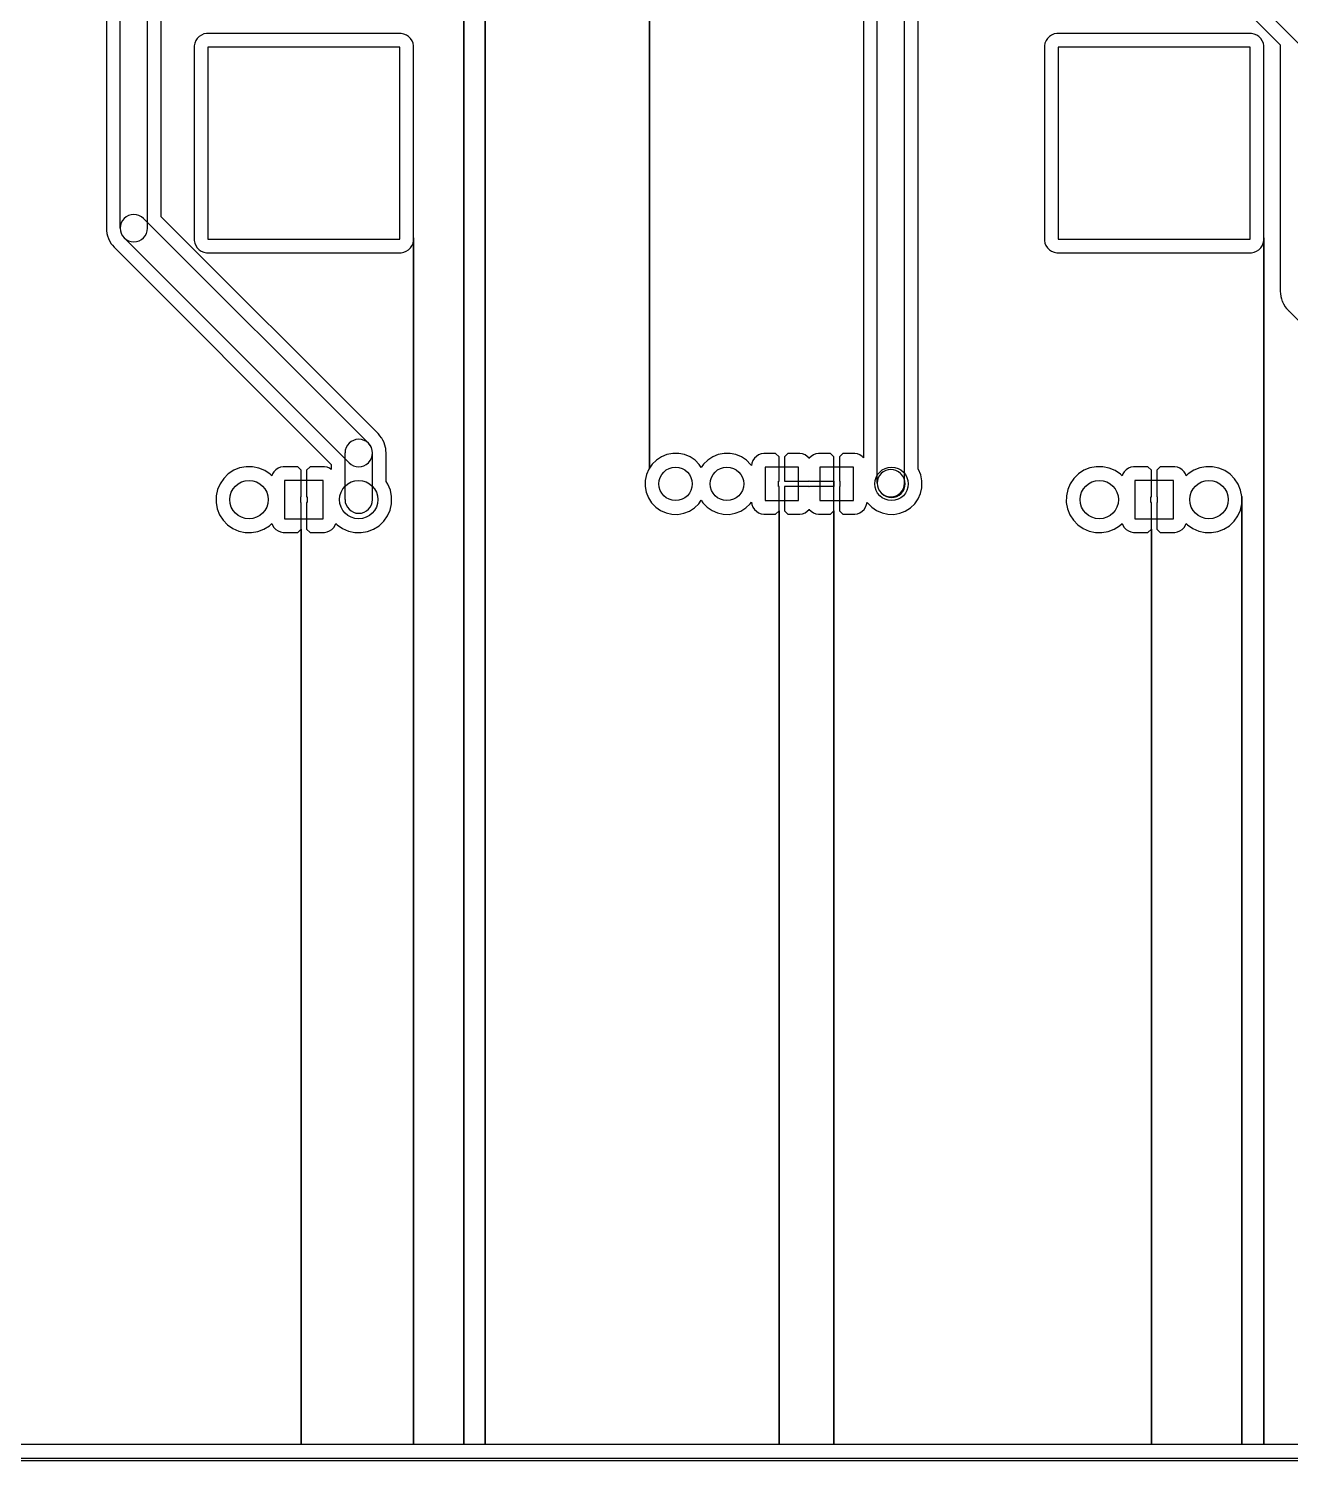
# Model space of a CAD drawing. Extents: x 10 to 213, y -213 to -15.
# Drawn here: x 77.4 to 135.8, y -213.4 to -147.1 of the extents above; entities that cross this region are included whole.
import ezdxf

# ---------------------------------------------------------------- set-up
doc = ezdxf.new("R2010")
doc.units = 0
doc.header["$MEASUREMENT"] = 0
doc.layers.add('BLACK', color=250, linetype='CONTINUOUS')

msp = doc.modelspace()

# ---------------------------------------------------------------- linework, layer by layer
at = {"layer": 'BLACK'}
for p, q in [((98.5649, -212.675), (98.5649, -139.685)), ((98.5649, -139.685), (98.5649, -212.675)), ((98.5649, -212.675), (98.5649, -139.685)), ((98.5649, -139.685), (98.5649, -212.675)), ((106.172, -167.448), (106.172, -139.438)), ((106.172, -139.438), (106.172, -167.448)), ((106.172, -167.448), (106.172, -139.438)), ((106.172, -139.438), (106.172, -167.448)), ((136.203, -147.769), (128.583, -140.149)), ((128.506, -140.97), (135.382, -147.846)), ((128.506, -140.97), (135.382, -147.846)), ((97.5757, -212.675), (97.5757, -141.57)), ((97.5757, -141.57), (97.5757, -212.675)), ((97.5757, -212.675), (97.5757, -141.57)), ((97.5757, -141.57), (97.5757, -212.675)), ((81.661, -156.337), (81.661, -142.113)), ((82.931, -156.337), (82.931, -142.113)), ((83.566, -155.811), (83.566, -142.113)), ((83.566, -155.811), (83.566, -142.113)), ((81.026, -143.301), (81.026, -156.337)), ((81.026, -143.301), (81.026, -156.337)), ((116.078, -145.542), (116.078, -166.97)), ((116.078, -145.542), (116.078, -166.97)), ((116.713, -168.148), (116.713, -145.542)), ((117.983, -168.148), (117.983, -145.542)), ((118.618, -167.495), (118.618, -146.068)), ((118.618, -167.495), (118.618, -146.068)), ((85.1155, -147.766), (85.0904, -147.888)), ((85.1155, -147.766), (85.0904, -147.888)), ((85.1637, -147.652), (85.1155, -147.766)), ((85.1637, -147.652), (85.1155, -147.766)), ((85.2334, -147.548), (85.1637, -147.652)), ((85.2334, -147.548), (85.1637, -147.652)), ((85.3217, -147.461), (85.2334, -147.548)), ((85.3217, -147.461), (85.2334, -147.548)), ((85.4254, -147.392), (85.3217, -147.461)), ((85.4254, -147.392), (85.3217, -147.461)), ((85.5406, -147.344), (85.4254, -147.392)), ((85.5406, -147.344), (85.4254, -147.392)), ((85.6627, -147.32), (85.5406, -147.344)), ((85.6627, -147.32), (85.5406, -147.344)), ((94.5572, -147.32), (85.6627, -147.32)), ((94.5572, -147.32), (85.6627, -147.32)), ((94.6817, -147.32), (94.5572, -147.32)), ((94.6817, -147.32), (94.5572, -147.32)), ((94.8037, -147.345), (94.6817, -147.32)), ((94.8037, -147.345), (94.6817, -147.32)), ((94.9185, -147.394), (94.8037, -147.345)), ((94.9185, -147.394), (94.8037, -147.345)), ((95.0217, -147.463), (94.9185, -147.394)), ((95.0217, -147.463), (94.9185, -147.394)), ((95.1095, -147.552), (95.0217, -147.463)), ((95.1095, -147.552), (95.0217, -147.463)), ((95.1784, -147.655), (95.1095, -147.552)), ((95.1784, -147.655), (95.1095, -147.552)), ((95.2258, -147.771), (95.1784, -147.655)), ((95.2258, -147.771), (95.1784, -147.655)), ((95.25, -147.893), (95.2258, -147.771)), ((95.25, -147.893), (95.2258, -147.771)), ((124.485, -147.766), (124.46, -147.888)), ((124.485, -147.766), (124.46, -147.888)), ((124.534, -147.652), (124.485, -147.766)), ((124.534, -147.652), (124.485, -147.766)), ((124.603, -147.548), (124.534, -147.652)), ((124.603, -147.548), (124.534, -147.652)), ((124.692, -147.461), (124.603, -147.548)), ((124.692, -147.461), (124.603, -147.548)), ((124.795, -147.392), (124.692, -147.461)), ((124.795, -147.392), (124.692, -147.461)), ((124.911, -147.344), (124.795, -147.392)), ((124.911, -147.344), (124.795, -147.392)), ((125.033, -147.32), (124.911, -147.344)), ((125.033, -147.32), (124.911, -147.344)), ((133.927, -147.32), (125.033, -147.32)), ((133.927, -147.32), (125.033, -147.32)), ((134.052, -147.32), (133.927, -147.32)), ((134.052, -147.32), (133.927, -147.32)), ((134.174, -147.345), (134.052, -147.32)), ((134.174, -147.345), (134.052, -147.32)), ((134.288, -147.394), (134.174, -147.345)), ((134.288, -147.394), (134.174, -147.345)), ((134.392, -147.463), (134.288, -147.394)), ((134.392, -147.463), (134.288, -147.394)), ((134.479, -147.552), (134.392, -147.463)), ((134.479, -147.552), (134.392, -147.463)), ((134.548, -147.655), (134.479, -147.552)), ((134.548, -147.655), (134.479, -147.552)), ((134.596, -147.771), (134.548, -147.655)), ((134.596, -147.771), (134.548, -147.655)), ((134.62, -147.893), (134.596, -147.771)), ((134.62, -147.893), (134.596, -147.771)), ((135.382, -147.846), (135.382, -159.258)), ((135.382, -147.846), (135.382, -159.258)), ((85.0904, -147.888), (85.0896, -148.013)), ((85.0904, -147.888), (85.0896, -148.013)), ((85.0896, -148.013), (85.09, -156.907)), ((85.0896, -148.013), (85.09, -156.907)), ((94.615, -147.955), (85.725, -147.955)), ((85.725, -147.955), (85.725, -156.845)), ((94.615, -156.845), (94.615, -147.955)), ((95.2504, -156.787), (95.25, -147.893)), ((95.2504, -156.787), (95.25, -147.893)), ((124.46, -147.888), (124.46, -148.013)), ((124.46, -147.888), (124.46, -148.013)), ((124.46, -148.013), (124.46, -156.907)), ((124.46, -148.013), (124.46, -156.907)), ((133.985, -147.955), (125.095, -147.955)), ((125.095, -147.955), (125.095, -156.845)), ((133.985, -156.845), (133.985, -147.955)), ((134.62, -156.787), (134.62, -147.893)), ((134.62, -156.787), (134.62, -147.893)), ((93.608, -165.853), (83.566, -155.811)), ((93.608, -165.853), (83.566, -155.811)), ((81.026, -156.337), (81.0374, -156.454)), ((81.026, -156.337), (81.0374, -156.454)), ((81.0374, -156.454), (81.0477, -156.571)), ((81.0374, -156.454), (81.0477, -156.571)), ((82.745, -155.888), (93.159, -166.302)), ((81.0477, -156.571), (81.0495, -156.577)), ((81.0477, -156.571), (81.0495, -156.577)), ((81.0495, -156.577), (81.0502, -156.584)), ((81.0495, -156.577), (81.0502, -156.584)), ((81.0502, -156.584), (81.0841, -156.696)), ((81.0502, -156.584), (81.0841, -156.696)), ((81.0841, -156.696), (81.1168, -156.809)), ((81.0841, -156.696), (81.1168, -156.809)), ((81.1168, -156.809), (81.1199, -156.815)), ((81.1168, -156.809), (81.1199, -156.815)), ((81.1199, -156.815), (81.1218, -156.821)), ((81.1199, -156.815), (81.1218, -156.821)), ((81.1218, -156.821), (81.1769, -156.925)), ((81.1218, -156.821), (81.1769, -156.925)), ((81.1769, -156.925), (81.2309, -157.029)), ((81.1769, -156.925), (81.2309, -157.029)), ((81.2309, -157.029), (81.2351, -157.034)), ((81.2309, -157.029), (81.2351, -157.034)), ((81.2351, -157.034), (81.2382, -157.04)), ((81.2351, -157.034), (81.2382, -157.04)), ((81.2382, -157.04), (81.3124, -157.131)), ((81.2382, -157.04), (81.3124, -157.131)), ((81.3124, -157.131), (81.3855, -157.222)), ((81.3124, -157.131), (81.3855, -157.222)), ((81.847, -156.786), (92.261, -167.2)), ((85.09, -156.907), (85.1142, -157.029)), ((85.09, -156.907), (85.1142, -157.029)), ((85.1142, -157.029), (85.1616, -157.145)), ((85.1142, -157.029), (85.1616, -157.145)), ((85.1616, -157.145), (85.2305, -157.248)), ((85.1616, -157.145), (85.2305, -157.248)), ((85.725, -156.845), (94.615, -156.845)), ((95.1066, -157.252), (95.1763, -157.148)), ((95.1066, -157.252), (95.1763, -157.148)), ((95.1763, -157.148), (95.2245, -157.034)), ((95.1763, -157.148), (95.2245, -157.034)), ((95.2245, -157.034), (95.2496, -156.912)), ((95.2245, -157.034), (95.2496, -156.912)), ((95.2496, -156.912), (95.2504, -156.787)), ((95.2496, -156.912), (95.2504, -156.787)), ((95.2504, -212.675), (95.2504, -156.787)), ((95.2504, -156.787), (95.2504, -212.675)), ((95.2504, -212.675), (95.2504, -156.787)), ((95.2504, -156.787), (95.2504, -212.675)), ((124.46, -156.907), (124.484, -157.029)), ((124.46, -156.907), (124.484, -157.029)), ((124.484, -157.029), (124.532, -157.145)), ((124.484, -157.029), (124.532, -157.145)), ((124.532, -157.145), (124.601, -157.248)), ((124.532, -157.145), (124.601, -157.248)), ((125.095, -156.845), (133.985, -156.845)), ((134.477, -157.252), (134.546, -157.148)), ((134.477, -157.252), (134.546, -157.148)), ((134.546, -157.148), (134.595, -157.034)), ((134.546, -157.148), (134.595, -157.034)), ((134.595, -157.034), (134.62, -156.912)), ((134.595, -157.034), (134.62, -156.912)), ((134.62, -212.675), (134.62, -156.787)), ((134.62, -156.912), (134.62, -156.787)), ((134.62, -156.787), (134.62, -212.675)), ((134.62, -212.675), (134.62, -156.787)), ((134.62, -156.912), (134.62, -156.787)), ((134.62, -156.787), (134.62, -212.675)), ((81.3855, -157.222), (81.3947, -157.232)), ((81.3855, -157.222), (81.3947, -157.232)), ((81.3947, -157.232), (81.3948, -157.232)), ((81.3947, -157.232), (81.3948, -157.232)), ((81.3948, -157.232), (81.395, -157.232)), ((81.3948, -157.232), (81.395, -157.232)), ((81.395, -157.232), (81.398, -157.235)), ((81.395, -157.232), (81.398, -157.235)), ((81.398, -157.235), (91.44, -167.277)), ((81.398, -157.235), (91.44, -167.277)), ((85.2305, -157.248), (85.3183, -157.337)), ((85.2305, -157.248), (85.3183, -157.337)), ((85.3183, -157.337), (85.4215, -157.406)), ((85.3183, -157.337), (85.4215, -157.406)), ((85.4215, -157.406), (85.5363, -157.455)), ((85.4215, -157.406), (85.5363, -157.455)), ((85.5363, -157.455), (85.6583, -157.48)), ((85.5363, -157.455), (85.6583, -157.48)), ((85.6583, -157.48), (85.7828, -157.48)), ((85.6583, -157.48), (85.7828, -157.48)), ((85.7828, -157.48), (94.6773, -157.48)), ((85.7828, -157.48), (94.6773, -157.48)), ((94.6773, -157.48), (94.7994, -157.456)), ((94.6773, -157.48), (94.7994, -157.456)), ((94.7994, -157.456), (94.9146, -157.408)), ((94.7994, -157.456), (94.9146, -157.408)), ((94.9146, -157.408), (95.0183, -157.339)), ((94.9146, -157.408), (95.0183, -157.339)), ((95.0183, -157.339), (95.1066, -157.252)), ((95.0183, -157.339), (95.1066, -157.252)), ((124.601, -157.248), (124.688, -157.337)), ((124.601, -157.248), (124.688, -157.337)), ((124.688, -157.337), (124.792, -157.406)), ((124.688, -157.337), (124.792, -157.406)), ((124.792, -157.406), (124.906, -157.455)), ((124.792, -157.406), (124.906, -157.455)), ((124.906, -157.455), (125.028, -157.48)), ((124.906, -157.455), (125.028, -157.48)), ((125.028, -157.48), (125.153, -157.48)), ((125.028, -157.48), (125.153, -157.48)), ((125.153, -157.48), (134.047, -157.48)), ((125.153, -157.48), (134.047, -157.48)), ((134.047, -157.48), (134.169, -157.456)), ((134.047, -157.48), (134.169, -157.456)), ((134.169, -157.456), (134.285, -157.408)), ((134.169, -157.456), (134.285, -157.408)), ((134.285, -157.408), (134.388, -157.339)), ((134.285, -157.408), (134.388, -157.339)), ((134.388, -157.339), (134.477, -157.252)), ((134.388, -157.339), (134.477, -157.252)), ((135.382, -159.258), (135.393, -159.375)), ((135.382, -159.258), (135.393, -159.375)), ((135.393, -159.375), (135.404, -159.492)), ((135.393, -159.375), (135.404, -159.492)), ((135.404, -159.492), (135.406, -159.498)), ((135.404, -159.492), (135.406, -159.498)), ((135.406, -159.498), (135.406, -159.505)), ((135.406, -159.498), (135.406, -159.505)), ((135.406, -159.505), (135.44, -159.617)), ((135.406, -159.505), (135.44, -159.617)), ((135.44, -159.617), (135.473, -159.73)), ((135.44, -159.617), (135.473, -159.73)), ((135.473, -159.73), (135.476, -159.736)), ((135.473, -159.73), (135.476, -159.736)), ((135.476, -159.736), (135.478, -159.742)), ((135.476, -159.736), (135.478, -159.742)), ((135.478, -159.742), (135.533, -159.846)), ((135.478, -159.742), (135.533, -159.846)), ((135.533, -159.846), (135.587, -159.95)), ((135.533, -159.846), (135.587, -159.95)), ((135.587, -159.95), (135.591, -159.955)), ((135.587, -159.95), (135.591, -159.955)), ((135.591, -159.955), (135.594, -159.961)), ((135.591, -159.955), (135.594, -159.961)), ((135.594, -159.961), (135.668, -160.052)), ((135.594, -159.961), (135.668, -160.052)), ((135.668, -160.052), (135.742, -160.143)), ((135.668, -160.052), (135.742, -160.143)), ((135.742, -160.143), (135.751, -160.153)), ((135.742, -160.143), (135.751, -160.153)), ((135.751, -160.153), (135.751, -160.153)), ((135.751, -160.153), (135.751, -160.153)), ((135.751, -160.153), (135.754, -160.156)), ((135.751, -160.153), (135.751, -160.153)), ((135.751, -160.153), (135.751, -160.153)), ((135.751, -160.153), (135.754, -160.156)), ((135.754, -160.156), (143.51, -167.912)), ((135.754, -160.156), (143.51, -167.912)), ((93.611, -165.856), (93.608, -165.853)), ((93.611, -165.856), (93.608, -165.853)), ((93.6112, -165.856), (93.611, -165.856)), ((93.6112, -165.856), (93.611, -165.856)), ((93.6113, -165.856), (93.6112, -165.856)), ((93.6113, -165.856), (93.6112, -165.856)), ((93.6205, -165.866), (93.6113, -165.856)), ((93.6205, -165.866), (93.6113, -165.856)), ((93.6936, -165.957), (93.6205, -165.866)), ((93.6936, -165.957), (93.6205, -165.866)), ((93.7678, -166.048), (93.6936, -165.957)), ((93.7678, -166.048), (93.6936, -165.957)), ((93.7709, -166.054), (93.7678, -166.048)), ((93.7709, -166.054), (93.7678, -166.048)), ((93.7751, -166.059), (93.7709, -166.054)), ((93.7751, -166.059), (93.7709, -166.054)), ((93.8291, -166.163), (93.7751, -166.059)), ((93.8291, -166.163), (93.7751, -166.059)), ((93.8842, -166.267), (93.8291, -166.163)), ((93.8842, -166.267), (93.8291, -166.163)), ((93.8861, -166.273), (93.8842, -166.267)), ((93.8861, -166.273), (93.8842, -166.267)), ((93.8892, -166.279), (93.8861, -166.273)), ((93.8892, -166.279), (93.8861, -166.273)), ((93.9219, -166.392), (93.8892, -166.279)), ((93.9219, -166.392), (93.8892, -166.279)), ((93.9558, -166.504), (93.9219, -166.392)), ((93.9558, -166.504), (93.9219, -166.392)), ((92.075, -168.91), (92.075, -166.751)), ((93.345, -168.91), (93.345, -166.751)), ((93.9565, -166.511), (93.9558, -166.504)), ((93.9565, -166.511), (93.9558, -166.504)), ((93.9583, -166.517), (93.9565, -166.511)), ((93.9583, -166.517), (93.9565, -166.511)), ((93.9686, -166.634), (93.9583, -166.517)), ((93.9686, -166.634), (93.9583, -166.517)), ((93.98, -166.751), (93.9686, -166.634)), ((93.98, -166.751), (93.9686, -166.634)), ((93.98, -168.067), (93.98, -166.751)), ((93.98, -168.067), (93.98, -166.751)), ((106.492, -167.076), (106.295, -167.269)), ((106.492, -167.076), (106.295, -167.269)), ((106.724, -166.924), (106.492, -167.076)), ((106.724, -166.924), (106.492, -167.076)), ((106.98, -166.821), (106.724, -166.924)), ((106.98, -166.821), (106.724, -166.924)), ((107.252, -166.769), (106.98, -166.821)), ((107.252, -166.769), (106.98, -166.821)), ((107.528, -166.771), (107.252, -166.769)), ((107.528, -166.771), (107.252, -166.769)), ((107.799, -166.827), (107.528, -166.771)), ((107.799, -166.827), (107.528, -166.771)), ((108.054, -166.934), (107.799, -166.827)), ((108.054, -166.934), (107.799, -166.827)), ((108.283, -167.088), (108.054, -166.934)), ((108.283, -167.088), (108.054, -166.934)), ((108.478, -167.285), (108.283, -167.088)), ((108.478, -167.285), (108.283, -167.088)), ((108.872, -167.076), (108.675, -167.269)), ((108.872, -167.076), (108.675, -167.269)), ((109.104, -166.924), (108.872, -167.076)), ((109.104, -166.924), (108.872, -167.076)), ((109.36, -166.821), (109.104, -166.924)), ((109.36, -166.821), (109.104, -166.924)), ((109.632, -166.769), (109.36, -166.821)), ((109.632, -166.769), (109.36, -166.821)), ((109.908, -166.771), (109.632, -166.769)), ((109.908, -166.771), (109.632, -166.769)), ((110.179, -166.827), (109.908, -166.771)), ((110.179, -166.827), (109.908, -166.771)), ((110.434, -166.934), (110.179, -166.827)), ((110.434, -166.934), (110.179, -166.827)), ((110.663, -167.088), (110.434, -166.934)), ((110.663, -167.088), (110.434, -166.934)), ((110.858, -167.285), (110.663, -167.088)), ((110.858, -167.285), (110.663, -167.088)), ((110.964, -167.102), (110.915, -167.216)), ((110.964, -167.102), (110.915, -167.216)), ((111.033, -166.998), (110.964, -167.102)), ((111.033, -166.998), (110.964, -167.102)), ((111.122, -166.911), (111.033, -166.998)), ((111.122, -166.911), (111.033, -166.998)), ((111.225, -166.842), (111.122, -166.911)), ((111.225, -166.842), (111.122, -166.911)), ((111.341, -166.794), (111.225, -166.842)), ((111.341, -166.794), (111.225, -166.842)), ((111.463, -166.77), (111.341, -166.794)), ((111.463, -166.77), (111.341, -166.794)), ((112.014, -166.77), (111.463, -166.77)), ((112.014, -166.77), (111.463, -166.77)), ((112.173, -166.929), (112.014, -166.77)), ((112.173, -166.929), (112.014, -166.77)), ((112.173, -168.053), (112.173, -166.929)), ((112.173, -168.053), (112.173, -166.929)), ((112.586, -166.77), (112.427, -166.929)), ((112.586, -166.77), (112.427, -166.929)), ((112.427, -166.929), (112.427, -168.053)), ((112.427, -166.929), (112.427, -168.053)), ((113.137, -166.77), (112.586, -166.77)), ((113.137, -166.77), (112.586, -166.77)), ((113.259, -166.794), (113.137, -166.77)), ((113.259, -166.794), (113.137, -166.77)), ((113.375, -166.842), (113.259, -166.794)), ((113.375, -166.842), (113.259, -166.794)), ((113.478, -166.911), (113.375, -166.842)), ((113.478, -166.911), (113.375, -166.842)), ((113.567, -166.998), (113.478, -166.911)), ((113.567, -166.998), (113.478, -166.911)), ((113.57, -167.003), (113.567, -166.998)), ((113.57, -167.003), (113.567, -166.998)), ((113.573, -166.998), (113.57, -167.003)), ((113.573, -166.998), (113.57, -167.003)), ((113.662, -166.911), (113.573, -166.998)), ((113.662, -166.911), (113.573, -166.998)), ((113.765, -166.842), (113.662, -166.911)), ((113.765, -166.842), (113.662, -166.911)), ((113.881, -166.794), (113.765, -166.842)), ((113.881, -166.794), (113.765, -166.842)), ((114.003, -166.77), (113.881, -166.794)), ((114.003, -166.77), (113.881, -166.794)), ((114.554, -166.77), (114.003, -166.77)), ((114.554, -166.77), (114.003, -166.77)), ((114.713, -166.929), (114.554, -166.77)), ((114.713, -166.929), (114.554, -166.77)), ((114.713, -168.053), (114.713, -166.929)), ((114.713, -168.053), (114.713, -166.929)), ((115.126, -166.77), (114.967, -166.929)), ((115.126, -166.77), (114.967, -166.929)), ((114.967, -166.929), (114.967, -168.053)), ((114.967, -166.929), (114.967, -168.053)), ((115.677, -166.77), (115.126, -166.77)), ((115.677, -166.77), (115.126, -166.77)), ((115.799, -166.794), (115.677, -166.77)), ((115.799, -166.794), (115.677, -166.77)), ((115.915, -166.842), (115.799, -166.794)), ((115.915, -166.842), (115.799, -166.794)), ((116.018, -166.911), (115.915, -166.842)), ((116.018, -166.911), (115.915, -166.842)), ((116.078, -166.97), (116.018, -166.911)), ((116.078, -166.97), (116.018, -166.911)), ((86.6704, -167.717), (86.4569, -167.926)), ((86.6704, -167.717), (86.4569, -167.926)), ((86.9205, -167.553), (86.6704, -167.717)), ((86.9205, -167.553), (86.6704, -167.717)), ((87.1976, -167.441), (86.9205, -167.553)), ((87.1976, -167.441), (86.9205, -167.553)), ((87.4912, -167.385), (87.1976, -167.441)), ((87.4912, -167.385), (87.1976, -167.441)), ((87.7901, -167.387), (87.4912, -167.385)), ((87.7901, -167.387), (87.4912, -167.385)), ((88.0828, -167.447), (87.7901, -167.387)), ((88.0828, -167.447), (87.7901, -167.387)), ((88.3584, -167.563), (88.0828, -167.447)), ((88.3584, -167.563), (88.0828, -167.447)), ((88.6061, -167.73), (88.3584, -167.563)), ((88.6061, -167.73), (88.3584, -167.563)), ((88.6824, -167.807), (88.6061, -167.73)), ((88.6824, -167.807), (88.6061, -167.73)), ((88.7176, -167.721), (88.6824, -167.807)), ((88.7176, -167.721), (88.6824, -167.807)), ((88.7865, -167.618), (88.7176, -167.721)), ((88.7865, -167.618), (88.7176, -167.721)), ((88.8743, -167.529), (88.7865, -167.618)), ((88.8743, -167.529), (88.7865, -167.618)), ((88.9775, -167.46), (88.8743, -167.529)), ((88.9775, -167.46), (88.8743, -167.529)), ((89.0923, -167.411), (88.9775, -167.46)), ((89.0923, -167.411), (88.9775, -167.46)), ((89.2143, -167.386), (89.0923, -167.411)), ((89.2143, -167.386), (89.0923, -167.411)), ((89.3388, -167.386), (89.2143, -167.386)), ((89.3388, -167.386), (89.2143, -167.386)), ((89.8843, -167.386), (89.3388, -167.386)), ((89.8843, -167.386), (89.3388, -167.386)), ((90.043, -167.545), (89.8843, -167.386)), ((90.043, -167.545), (89.8843, -167.386)), ((90.043, -168.783), (90.043, -167.545)), ((90.043, -168.783), (90.043, -167.545)), ((90.4558, -167.386), (90.297, -167.545)), ((90.4558, -167.386), (90.297, -167.545)), ((90.297, -167.545), (90.297, -168.783)), ((90.297, -167.545), (90.297, -168.783)), ((91.0012, -167.386), (90.4558, -167.386)), ((91.0012, -167.386), (90.4558, -167.386)), ((91.1257, -167.386), (91.0012, -167.386)), ((91.1257, -167.386), (91.0012, -167.386)), ((91.2477, -167.411), (91.1257, -167.386)), ((91.2477, -167.411), (91.1257, -167.386)), ((91.3625, -167.46), (91.2477, -167.411)), ((91.3625, -167.46), (91.2477, -167.411)), ((91.44, -167.512), (91.3625, -167.46)), ((91.44, -167.512), (91.3625, -167.46)), ((91.44, -167.277), (91.44, -167.512)), ((91.44, -167.277), (91.44, -167.512)), ((106.029, -167.752), (105.972, -168.022)), ((106.029, -167.752), (105.972, -168.022)), ((106.138, -167.497), (106.029, -167.752)), ((106.138, -167.497), (106.029, -167.752)), ((106.172, -167.448), (106.138, -167.497)), ((106.172, -167.448), (106.138, -167.497)), ((106.295, -167.269), (106.172, -167.448)), ((106.295, -167.269), (106.172, -167.448)), ((108.57, -167.423), (108.478, -167.285)), ((108.57, -167.423), (108.478, -167.285)), ((108.675, -167.269), (108.57, -167.423)), ((108.675, -167.269), (108.57, -167.423)), ((110.891, -167.335), (110.858, -167.285)), ((110.891, -167.335), (110.858, -167.285)), ((110.915, -167.216), (110.891, -167.335)), ((110.915, -167.216), (110.891, -167.335)), ((113.075, -167.405), (111.525, -167.405)), ((111.525, -167.405), (111.525, -168.955)), ((113.075, -168.955), (113.075, -167.405)), ((115.615, -167.405), (114.065, -167.405)), ((114.065, -167.405), (114.065, -168.955)), ((115.615, -168.955), (115.615, -167.405)), ((117.797, -167.699), (117.829, -167.731)), ((118.631, -167.515), (118.618, -167.495)), ((118.631, -167.515), (118.618, -167.495)), ((118.736, -167.77), (118.631, -167.515)), ((118.736, -167.77), (118.631, -167.515)), ((118.79, -168.042), (118.736, -167.77)), ((118.79, -168.042), (118.736, -167.77)), ((126.04, -167.717), (125.827, -167.926)), ((126.04, -167.717), (125.827, -167.926)), ((126.291, -167.553), (126.04, -167.717)), ((126.291, -167.553), (126.04, -167.717)), ((126.568, -167.441), (126.291, -167.553)), ((126.568, -167.441), (126.291, -167.553)), ((126.861, -167.385), (126.568, -167.441)), ((126.861, -167.385), (126.568, -167.441)), ((127.16, -167.387), (126.861, -167.385)), ((127.16, -167.387), (126.861, -167.385)), ((127.453, -167.447), (127.16, -167.387)), ((127.453, -167.447), (127.16, -167.387)), ((127.728, -167.563), (127.453, -167.447)), ((127.728, -167.563), (127.453, -167.447)), ((127.976, -167.73), (127.728, -167.563)), ((127.976, -167.73), (127.728, -167.563)), ((128.052, -167.807), (127.976, -167.73)), ((128.052, -167.807), (127.976, -167.73)), ((128.088, -167.721), (128.052, -167.807)), ((128.088, -167.721), (128.052, -167.807)), ((128.157, -167.618), (128.088, -167.721)), ((128.157, -167.618), (128.088, -167.721)), ((128.244, -167.529), (128.157, -167.618)), ((128.244, -167.529), (128.157, -167.618)), ((128.348, -167.46), (128.244, -167.529)), ((128.348, -167.46), (128.244, -167.529)), ((128.462, -167.411), (128.348, -167.46)), ((128.462, -167.411), (128.348, -167.46)), ((128.584, -167.386), (128.462, -167.411)), ((128.584, -167.386), (128.462, -167.411)), ((128.709, -167.386), (128.584, -167.386)), ((128.709, -167.386), (128.584, -167.386)), ((129.254, -167.386), (128.709, -167.386)), ((129.254, -167.386), (128.709, -167.386)), ((129.413, -167.545), (129.254, -167.386)), ((129.413, -167.545), (129.254, -167.386)), ((129.413, -168.783), (129.413, -167.545)), ((129.413, -168.783), (129.413, -167.545)), ((129.826, -167.386), (129.667, -167.545)), ((129.826, -167.386), (129.667, -167.545)), ((129.667, -167.545), (129.667, -168.783)), ((129.667, -167.545), (129.667, -168.783)), ((130.371, -167.386), (129.826, -167.386)), ((130.371, -167.386), (129.826, -167.386)), ((130.496, -167.386), (130.371, -167.386)), ((130.496, -167.386), (130.371, -167.386)), ((130.618, -167.411), (130.496, -167.386)), ((130.618, -167.411), (130.496, -167.386)), ((130.732, -167.46), (130.618, -167.411)), ((130.732, -167.46), (130.618, -167.411)), ((130.836, -167.529), (130.732, -167.46)), ((130.836, -167.529), (130.732, -167.46)), ((130.923, -167.618), (130.836, -167.529)), ((130.923, -167.618), (130.836, -167.529)), ((130.992, -167.721), (130.923, -167.618)), ((130.992, -167.721), (130.923, -167.618)), ((131.028, -167.807), (130.992, -167.721)), ((131.028, -167.807), (130.992, -167.721)), ((131.12, -167.717), (131.028, -167.807)), ((131.12, -167.717), (131.028, -167.807)), ((131.371, -167.553), (131.12, -167.717)), ((131.371, -167.553), (131.12, -167.717)), ((131.648, -167.441), (131.371, -167.553)), ((131.648, -167.441), (131.371, -167.553)), ((131.941, -167.385), (131.648, -167.441)), ((131.941, -167.385), (131.648, -167.441)), ((132.24, -167.387), (131.941, -167.385)), ((132.24, -167.387), (131.941, -167.385)), ((132.533, -167.447), (132.24, -167.387)), ((132.533, -167.447), (132.24, -167.387)), ((132.808, -167.563), (132.533, -167.447)), ((132.808, -167.563), (132.533, -167.447)), ((133.056, -167.73), (132.808, -167.563)), ((133.056, -167.73), (132.808, -167.563)), ((133.267, -167.942), (133.056, -167.73)), ((133.267, -167.942), (133.056, -167.73)), ((86.288, -168.172), (86.1703, -168.447)), ((86.288, -168.172), (86.1703, -168.447)), ((86.4569, -167.926), (86.288, -168.172)), ((86.4569, -167.926), (86.288, -168.172)), ((91.059, -168.021), (89.281, -168.021)), ((89.281, -168.021), (89.281, -169.799)), ((91.059, -169.799), (91.059, -168.021)), ((94.0621, -168.191), (93.98, -168.067)), ((94.0621, -168.191), (93.98, -168.067)), ((94.176, -168.467), (94.0621, -168.191)), ((94.176, -168.467), (94.0621, -168.191)), ((105.972, -168.022), (105.968, -168.299)), ((105.972, -168.022), (105.968, -168.299)), ((105.968, -168.299), (106.018, -168.571)), ((105.968, -168.299), (106.018, -168.571)), ((112.153, -168.307), (112.153, -168.053)), ((112.153, -168.053), (112.173, -168.053)), ((112.153, -168.307), (112.153, -168.053)), ((112.153, -168.053), (112.173, -168.053)), ((112.173, -168.307), (112.153, -168.307)), ((112.173, -168.307), (112.153, -168.307)), ((112.173, -169.431), (112.173, -168.307)), ((112.173, -169.431), (112.173, -168.307)), ((112.427, -168.053), (113.551, -168.053)), ((112.427, -168.053), (113.551, -168.053)), ((113.551, -168.307), (112.427, -168.307)), ((112.427, -168.307), (112.427, -169.431)), ((113.551, -168.307), (112.427, -168.307)), ((112.427, -168.307), (112.427, -169.431)), ((113.551, -168.053), (113.57, -168.034)), ((113.551, -168.053), (113.57, -168.034)), ((113.57, -168.326), (113.551, -168.307)), ((113.57, -168.326), (113.551, -168.307)), ((113.57, -168.034), (113.589, -168.053)), ((113.57, -168.034), (113.589, -168.053)), ((113.589, -168.307), (113.57, -168.326)), ((113.589, -168.307), (113.57, -168.326)), ((113.589, -168.053), (114.713, -168.053)), ((113.589, -168.053), (114.713, -168.053)), ((114.713, -168.307), (113.589, -168.307)), ((114.713, -168.307), (113.589, -168.307)), ((114.713, -168.307), (114.713, -168.053)), ((114.713, -168.053), (114.713, -168.307)), ((114.713, -168.307), (114.713, -168.053)), ((114.713, -168.053), (114.713, -168.307)), ((114.713, -169.431), (114.713, -168.307)), ((114.713, -169.431), (114.713, -168.307)), ((114.967, -168.053), (114.987, -168.053)), ((114.967, -168.053), (114.987, -168.053)), ((114.987, -168.307), (114.967, -168.307)), ((114.967, -168.307), (114.967, -169.431)), ((114.987, -168.307), (114.967, -168.307)), ((114.967, -168.307), (114.967, -169.431)), ((114.987, -168.053), (114.987, -168.307)), ((114.987, -168.053), (114.987, -168.307)), ((118.724, -168.627), (118.786, -168.358)), ((118.724, -168.627), (118.786, -168.358)), ((118.786, -168.358), (118.79, -168.042)), ((118.786, -168.358), (118.79, -168.042)), ((125.658, -168.172), (125.54, -168.447)), ((125.658, -168.172), (125.54, -168.447)), ((125.827, -167.926), (125.658, -168.172)), ((125.827, -167.926), (125.658, -168.172)), ((130.429, -168.021), (128.651, -168.021)), ((128.651, -168.021), (128.651, -169.799)), ((130.429, -169.799), (130.429, -168.021)), ((133.432, -168.191), (133.267, -167.942)), ((133.432, -168.191), (133.267, -167.942)), ((133.546, -168.467), (133.432, -168.191)), ((133.546, -168.467), (133.432, -168.191)), ((86.1082, -168.739), (86.104, -169.038)), ((86.1082, -168.739), (86.104, -169.038)), ((86.104, -169.038), (86.158, -169.332)), ((86.104, -169.038), (86.158, -169.332)), ((86.1703, -168.447), (86.1082, -168.739)), ((86.1703, -168.447), (86.1082, -168.739)), ((90.023, -169.037), (90.023, -168.783)), ((90.023, -168.783), (90.043, -168.783)), ((90.023, -169.037), (90.023, -168.783)), ((90.023, -168.783), (90.043, -168.783)), ((90.043, -169.037), (90.023, -169.037)), ((90.043, -169.037), (90.023, -169.037)), ((90.043, -170.275), (90.043, -169.037)), ((90.043, -170.275), (90.043, -169.037)), ((90.297, -168.783), (90.317, -168.783)), ((90.297, -168.783), (90.317, -168.783)), ((90.317, -169.037), (90.297, -169.037)), ((90.297, -169.037), (90.297, -170.275)), ((90.317, -169.037), (90.297, -169.037)), ((90.297, -169.037), (90.297, -170.275)), ((90.317, -168.783), (90.317, -169.037)), ((90.317, -168.783), (90.317, -169.037)), ((94.2341, -168.761), (94.176, -168.467)), ((94.2341, -168.761), (94.176, -168.467)), ((94.2293, -169.102), (94.2341, -168.761)), ((94.2293, -169.102), (94.2341, -168.761)), ((106.018, -168.571), (106.12, -168.828)), ((106.018, -168.571), (106.12, -168.828)), ((106.12, -168.828), (106.27, -169.06)), ((106.12, -168.828), (106.27, -169.06)), ((106.27, -169.06), (106.462, -169.259)), ((106.27, -169.06), (106.462, -169.259)), ((108.453, -169.106), (108.571, -168.938)), ((108.453, -169.106), (108.571, -168.938)), ((108.571, -168.938), (108.65, -169.06)), ((108.571, -168.938), (108.65, -169.06)), ((108.65, -169.06), (108.842, -169.259)), ((108.65, -169.06), (108.842, -169.259)), ((110.833, -169.106), (110.891, -169.023)), ((110.833, -169.106), (110.891, -169.023)), ((110.891, -169.023), (110.915, -169.144)), ((110.891, -169.023), (110.915, -169.144)), ((111.525, -168.955), (113.075, -168.955)), ((114.065, -168.955), (115.615, -168.955)), ((116.225, -169.144), (116.248, -169.027)), ((116.225, -169.144), (116.248, -169.027)), ((116.248, -169.027), (116.27, -169.06)), ((116.248, -169.027), (116.27, -169.06)), ((116.27, -169.06), (116.462, -169.259)), ((116.27, -169.06), (116.462, -169.259)), ((116.899, -168.597), (116.931, -168.629)), ((118.453, -169.106), (118.612, -168.88)), ((118.453, -169.106), (118.612, -168.88)), ((118.612, -168.88), (118.724, -168.627)), ((118.612, -168.88), (118.724, -168.627)), ((125.478, -168.739), (125.474, -169.038)), ((125.478, -168.739), (125.474, -169.038)), ((125.474, -169.038), (125.528, -169.332)), ((125.474, -169.038), (125.528, -169.332)), ((125.54, -168.447), (125.478, -168.739)), ((125.54, -168.447), (125.478, -168.739)), ((129.393, -169.037), (129.393, -168.783)), ((129.393, -168.783), (129.413, -168.783)), ((129.393, -169.037), (129.393, -168.783)), ((129.393, -168.783), (129.413, -168.783)), ((129.413, -169.037), (129.393, -169.037)), ((129.413, -169.037), (129.393, -169.037)), ((129.413, -170.275), (129.413, -169.037)), ((129.413, -170.275), (129.413, -169.037)), ((129.667, -168.783), (129.687, -168.783)), ((129.667, -168.783), (129.687, -168.783)), ((129.687, -169.037), (129.667, -169.037)), ((129.667, -169.037), (129.667, -170.275)), ((129.687, -169.037), (129.667, -169.037)), ((129.667, -169.037), (129.667, -170.275)), ((129.687, -168.783), (129.687, -169.037)), ((129.687, -168.783), (129.687, -169.037)), ((133.604, -168.761), (133.546, -168.467)), ((133.604, -168.761), (133.546, -168.467)), ((133.599, -169.102), (133.604, -168.761)), ((133.599, -169.102), (133.604, -168.761)), ((133.604, -212.675), (133.604, -168.761)), ((133.604, -168.761), (133.604, -212.675)), ((133.604, -212.675), (133.604, -168.761)), ((133.604, -168.761), (133.604, -212.675)), ((86.158, -169.332), (86.268, -169.61)), ((86.158, -169.332), (86.268, -169.61)), ((86.268, -169.61), (86.4299, -169.861)), ((86.268, -169.61), (86.4299, -169.861)), ((93.8692, -169.911), (94.0415, -169.666)), ((93.8692, -169.911), (94.0415, -169.666)), ((94.0415, -169.666), (94.1631, -169.393)), ((94.0415, -169.666), (94.1631, -169.393)), ((94.1631, -169.393), (94.2293, -169.102)), ((94.1631, -169.393), (94.2293, -169.102)), ((106.462, -169.259), (106.689, -169.417)), ((106.462, -169.259), (106.689, -169.417)), ((106.689, -169.417), (106.942, -169.527)), ((106.689, -169.417), (106.942, -169.527)), ((106.942, -169.527), (107.212, -169.587)), ((106.942, -169.527), (107.212, -169.587)), ((107.212, -169.587), (107.489, -169.593)), ((107.212, -169.587), (107.489, -169.593)), ((107.489, -169.593), (107.761, -169.545)), ((107.489, -169.593), (107.761, -169.545)), ((107.761, -169.545), (108.019, -169.445)), ((107.761, -169.545), (108.019, -169.445)), ((108.019, -169.445), (108.252, -169.296)), ((108.019, -169.445), (108.252, -169.296)), ((108.252, -169.296), (108.453, -169.106)), ((108.252, -169.296), (108.453, -169.106)), ((108.842, -169.259), (109.069, -169.417)), ((108.842, -169.259), (109.069, -169.417)), ((109.069, -169.417), (109.322, -169.527)), ((109.069, -169.417), (109.322, -169.527)), ((109.322, -169.527), (109.592, -169.587)), ((109.322, -169.527), (109.592, -169.587)), ((109.592, -169.587), (109.869, -169.593)), ((109.592, -169.587), (109.869, -169.593)), ((109.869, -169.593), (110.141, -169.545)), ((109.869, -169.593), (110.141, -169.545)), ((110.141, -169.545), (110.399, -169.445)), ((110.141, -169.545), (110.399, -169.445)), ((110.399, -169.445), (110.632, -169.296)), ((110.399, -169.445), (110.632, -169.296)), ((110.632, -169.296), (110.833, -169.106)), ((110.632, -169.296), (110.833, -169.106)), ((110.915, -169.144), (110.964, -169.258)), ((110.915, -169.144), (110.964, -169.258)), ((110.964, -169.258), (111.033, -169.362)), ((110.964, -169.258), (111.033, -169.362)), ((111.033, -169.362), (111.122, -169.449)), ((111.033, -169.362), (111.122, -169.449)), ((111.122, -169.449), (111.225, -169.518)), ((111.122, -169.449), (111.225, -169.518)), ((111.225, -169.518), (111.341, -169.566)), ((111.225, -169.518), (111.341, -169.566)), ((111.341, -169.566), (111.463, -169.59)), ((111.341, -169.566), (111.463, -169.59)), ((111.463, -169.59), (112.014, -169.59)), ((111.463, -169.59), (112.014, -169.59)), ((112.014, -169.59), (112.173, -169.431)), ((112.014, -169.59), (112.173, -169.431)), ((112.173, -212.675), (112.173, -169.431)), ((112.173, -169.431), (112.173, -212.675)), ((112.173, -212.675), (112.173, -169.431)), ((112.173, -169.431), (112.173, -212.675)), ((112.427, -169.431), (112.586, -169.59)), ((112.427, -169.431), (112.586, -169.59)), ((112.586, -169.59), (113.137, -169.59)), ((112.586, -169.59), (113.137, -169.59)), ((113.137, -169.59), (113.259, -169.566)), ((113.137, -169.59), (113.259, -169.566)), ((113.259, -169.566), (113.375, -169.518)), ((113.259, -169.566), (113.375, -169.518)), ((113.375, -169.518), (113.478, -169.449)), ((113.375, -169.518), (113.478, -169.449)), ((113.478, -169.449), (113.567, -169.362)), ((113.478, -169.449), (113.567, -169.362)), ((113.567, -169.362), (113.57, -169.357)), ((113.567, -169.362), (113.57, -169.357)), ((113.57, -169.357), (113.573, -169.362)), ((113.57, -169.357), (113.573, -169.362)), ((113.573, -169.362), (113.662, -169.449)), ((113.573, -169.362), (113.662, -169.449)), ((113.662, -169.449), (113.765, -169.518)), ((113.662, -169.449), (113.765, -169.518)), ((113.765, -169.518), (113.881, -169.566)), ((113.765, -169.518), (113.881, -169.566)), ((113.881, -169.566), (114.003, -169.59)), ((113.881, -169.566), (114.003, -169.59)), ((114.003, -169.59), (114.554, -169.59)), ((114.003, -169.59), (114.554, -169.59)), ((114.554, -169.59), (114.713, -169.431)), ((114.554, -169.59), (114.713, -169.431)), ((114.713, -212.675), (114.713, -169.431)), ((114.713, -169.431), (114.713, -212.675)), ((114.713, -212.675), (114.713, -169.431)), ((114.713, -169.431), (114.713, -212.675)), ((114.967, -169.431), (115.126, -169.59)), ((114.967, -169.431), (115.126, -169.59)), ((115.126, -169.59), (115.677, -169.59)), ((115.126, -169.59), (115.677, -169.59)), ((115.677, -169.59), (115.799, -169.566)), ((115.677, -169.59), (115.799, -169.566)), ((115.799, -169.566), (115.915, -169.518)), ((115.799, -169.566), (115.915, -169.518)), ((115.915, -169.518), (116.018, -169.449)), ((115.915, -169.518), (116.018, -169.449)), ((116.018, -169.449), (116.107, -169.362)), ((116.018, -169.449), (116.107, -169.362)), ((116.107, -169.362), (116.176, -169.258)), ((116.107, -169.362), (116.176, -169.258)), ((116.176, -169.258), (116.225, -169.144)), ((116.176, -169.258), (116.225, -169.144)), ((116.462, -169.259), (116.689, -169.417)), ((116.462, -169.259), (116.689, -169.417)), ((116.689, -169.417), (116.942, -169.527)), ((116.689, -169.417), (116.942, -169.527)), ((116.942, -169.527), (117.212, -169.587)), ((116.942, -169.527), (117.212, -169.587)), ((117.212, -169.587), (117.489, -169.593)), ((117.212, -169.587), (117.489, -169.593)), ((117.489, -169.593), (117.761, -169.545)), ((117.489, -169.593), (117.761, -169.545)), ((117.761, -169.545), (118.019, -169.445)), ((117.761, -169.545), (118.019, -169.445)), ((118.019, -169.445), (118.252, -169.296)), ((118.019, -169.445), (118.252, -169.296)), ((118.252, -169.296), (118.453, -169.106)), ((118.252, -169.296), (118.453, -169.106)), ((125.528, -169.332), (125.638, -169.61)), ((125.528, -169.332), (125.638, -169.61)), ((125.638, -169.61), (125.8, -169.861)), ((125.638, -169.61), (125.8, -169.861)), ((133.239, -169.911), (133.412, -169.666)), ((133.239, -169.911), (133.412, -169.666)), ((133.412, -169.666), (133.533, -169.393)), ((133.412, -169.666), (133.533, -169.393)), ((133.533, -169.393), (133.599, -169.102)), ((133.533, -169.393), (133.599, -169.102)), ((86.4299, -169.861), (86.6375, -170.076)), ((86.4299, -169.861), (86.6375, -170.076)), ((86.6375, -170.076), (86.8829, -170.247)), ((86.6375, -170.076), (86.8829, -170.247)), ((86.8829, -170.247), (87.1568, -170.366)), ((86.8829, -170.247), (87.1568, -170.366)), ((87.1568, -170.366), (87.4487, -170.431)), ((87.1568, -170.366), (87.4487, -170.431)), ((87.7475, -170.437), (88.0418, -170.385)), ((87.7475, -170.437), (88.0418, -170.385)), ((88.0418, -170.385), (88.3205, -170.277)), ((88.0418, -170.385), (88.3205, -170.277)), ((88.3205, -170.277), (88.5728, -170.117)), ((88.3205, -170.277), (88.5728, -170.117)), ((88.5728, -170.117), (88.6822, -170.013)), ((88.5728, -170.117), (88.6822, -170.013)), ((88.6822, -170.013), (88.7176, -170.099)), ((88.6822, -170.013), (88.7176, -170.099)), ((88.7176, -170.099), (88.7865, -170.202)), ((88.7176, -170.099), (88.7865, -170.202)), ((88.7865, -170.202), (88.8743, -170.291)), ((88.7865, -170.202), (88.8743, -170.291)), ((88.8743, -170.291), (88.9775, -170.36)), ((88.8743, -170.291), (88.9775, -170.36)), ((88.9775, -170.36), (89.0923, -170.409)), ((88.9775, -170.36), (89.0923, -170.409)), ((89.0923, -170.409), (89.2143, -170.434)), ((89.0923, -170.409), (89.2143, -170.434)), ((89.281, -169.799), (91.059, -169.799)), ((89.8843, -170.434), (90.043, -170.275)), ((89.8843, -170.434), (90.043, -170.275)), ((90.043, -212.675), (90.043, -170.275)), ((90.043, -170.275), (90.043, -212.675)), ((90.043, -212.675), (90.043, -170.275)), ((90.043, -170.275), (90.043, -212.675)), ((90.297, -170.275), (90.4558, -170.434)), ((90.297, -170.275), (90.4558, -170.434)), ((91.1257, -170.434), (91.2477, -170.409)), ((91.1257, -170.434), (91.2477, -170.409)), ((91.2477, -170.409), (91.3625, -170.36)), ((91.2477, -170.409), (91.3625, -170.36)), ((91.3625, -170.36), (91.4657, -170.291)), ((91.3625, -170.36), (91.4657, -170.291)), ((91.4657, -170.291), (91.5535, -170.202)), ((91.4657, -170.291), (91.5535, -170.202)), ((91.5535, -170.202), (91.6224, -170.099)), ((91.5535, -170.202), (91.6224, -170.099)), ((91.6224, -170.099), (91.6573, -170.014)), ((91.6224, -170.099), (91.6573, -170.014)), ((91.6573, -170.014), (91.7175, -170.076)), ((91.6573, -170.014), (91.7175, -170.076)), ((91.7175, -170.076), (91.9629, -170.247)), ((91.7175, -170.076), (91.9629, -170.247)), ((91.9629, -170.247), (92.2368, -170.366)), ((91.9629, -170.247), (92.2368, -170.366)), ((92.2368, -170.366), (92.5287, -170.431)), ((92.2368, -170.366), (92.5287, -170.431)), ((92.8275, -170.437), (93.1218, -170.385)), ((92.8275, -170.437), (93.1218, -170.385)), ((93.1218, -170.385), (93.4005, -170.277)), ((93.1218, -170.385), (93.4005, -170.277)), ((93.4005, -170.277), (93.6528, -170.117)), ((93.4005, -170.277), (93.6528, -170.117)), ((93.6528, -170.117), (93.8692, -169.911)), ((93.6528, -170.117), (93.8692, -169.911)), ((125.8, -169.861), (126.007, -170.076)), ((125.8, -169.861), (126.007, -170.076)), ((126.007, -170.076), (126.253, -170.247)), ((126.007, -170.076), (126.253, -170.247)), ((126.253, -170.247), (126.527, -170.366)), ((126.253, -170.247), (126.527, -170.366)), ((126.527, -170.366), (126.819, -170.431)), ((126.527, -170.366), (126.819, -170.431)), ((127.117, -170.437), (127.412, -170.385)), ((127.117, -170.437), (127.412, -170.385)), ((127.412, -170.385), (127.69, -170.277)), ((127.412, -170.385), (127.69, -170.277)), ((127.69, -170.277), (127.943, -170.117)), ((127.69, -170.277), (127.943, -170.117)), ((127.943, -170.117), (128.052, -170.013)), ((127.943, -170.117), (128.052, -170.013)), ((128.052, -170.013), (128.088, -170.099)), ((128.052, -170.013), (128.088, -170.099)), ((128.088, -170.099), (128.157, -170.202)), ((128.088, -170.099), (128.157, -170.202)), ((128.157, -170.202), (128.244, -170.291)), ((128.157, -170.202), (128.244, -170.291)), ((128.244, -170.291), (128.348, -170.36)), ((128.244, -170.291), (128.348, -170.36)), ((128.348, -170.36), (128.462, -170.409)), ((128.348, -170.36), (128.462, -170.409)), ((128.462, -170.409), (128.584, -170.434)), ((128.462, -170.409), (128.584, -170.434)), ((128.651, -169.799), (130.429, -169.799)), ((129.254, -170.434), (129.413, -170.275)), ((129.254, -170.434), (129.413, -170.275)), ((129.413, -212.675), (129.413, -170.275)), ((129.413, -170.275), (129.413, -212.675)), ((129.413, -212.675), (129.413, -170.275)), ((129.413, -170.275), (129.413, -212.675)), ((129.667, -170.275), (129.826, -170.434)), ((129.667, -170.275), (129.826, -170.434)), ((130.496, -170.434), (130.618, -170.409)), ((130.496, -170.434), (130.618, -170.409)), ((130.618, -170.409), (130.732, -170.36)), ((130.618, -170.409), (130.732, -170.36)), ((130.732, -170.36), (130.836, -170.291)), ((130.732, -170.36), (130.836, -170.291)), ((130.836, -170.291), (130.923, -170.202)), ((130.836, -170.291), (130.923, -170.202)), ((130.923, -170.202), (130.992, -170.099)), ((130.923, -170.202), (130.992, -170.099)), ((130.992, -170.099), (131.027, -170.014)), ((130.992, -170.099), (131.027, -170.014)), ((131.027, -170.014), (131.087, -170.076)), ((131.027, -170.014), (131.087, -170.076)), ((131.087, -170.076), (131.333, -170.247)), ((131.087, -170.076), (131.333, -170.247)), ((131.333, -170.247), (131.607, -170.366)), ((131.333, -170.247), (131.607, -170.366)), ((131.607, -170.366), (131.899, -170.431)), ((131.607, -170.366), (131.899, -170.431)), ((132.197, -170.437), (132.492, -170.385)), ((132.197, -170.437), (132.492, -170.385)), ((132.492, -170.385), (132.77, -170.277)), ((132.492, -170.385), (132.77, -170.277)), ((132.77, -170.277), (133.023, -170.117)), ((132.77, -170.277), (133.023, -170.117)), ((133.023, -170.117), (133.239, -169.911)), ((133.023, -170.117), (133.239, -169.911)), ((87.4487, -170.431), (87.7475, -170.437)), ((87.4487, -170.431), (87.7475, -170.437)), ((89.2143, -170.434), (89.3388, -170.434)), ((89.2143, -170.434), (89.3388, -170.434)), ((89.3388, -170.434), (89.8843, -170.434)), ((89.3388, -170.434), (89.8843, -170.434)), ((90.4558, -170.434), (91.0012, -170.434)), ((90.4558, -170.434), (91.0012, -170.434)), ((91.0012, -170.434), (91.1257, -170.434)), ((91.0012, -170.434), (91.1257, -170.434)), ((92.5287, -170.431), (92.8275, -170.437)), ((92.5287, -170.431), (92.8275, -170.437)), ((126.819, -170.431), (127.117, -170.437)), ((126.819, -170.431), (127.117, -170.437)), ((128.584, -170.434), (128.709, -170.434)), ((128.584, -170.434), (128.709, -170.434)), ((128.709, -170.434), (129.254, -170.434)), ((128.709, -170.434), (129.254, -170.434)), ((129.826, -170.434), (130.371, -170.434)), ((129.826, -170.434), (130.371, -170.434)), ((130.371, -170.434), (130.496, -170.434)), ((130.371, -170.434), (130.496, -170.434)), ((131.899, -170.431), (132.197, -170.437)), ((131.899, -170.431), (132.197, -170.437)), ((90.043, -212.675), (31.8136, -212.675)), ((90.043, -212.675), (31.8136, -212.675)), ((95.2504, -212.675), (90.043, -212.675)), ((95.2504, -212.675), (90.043, -212.675)), ((97.5757, -212.675), (95.2504, -212.675)), ((97.5757, -212.675), (95.2504, -212.675)), ((98.5649, -212.675), (97.5757, -212.675)), ((98.5649, -212.675), (97.5757, -212.675)), ((112.173, -212.675), (98.5649, -212.675)), ((112.173, -212.675), (98.5649, -212.675)), ((114.713, -212.675), (112.173, -212.675)), ((114.713, -212.675), (112.173, -212.675)), ((129.413, -212.675), (114.713, -212.675)), ((129.413, -212.675), (114.713, -212.675)), ((133.604, -212.675), (129.413, -212.675)), ((133.604, -212.675), (129.413, -212.675)), ((134.62, -212.675), (133.604, -212.675)), ((134.62, -212.675), (133.604, -212.675)), ((151.685, -212.675), (134.62, -212.675)), ((151.685, -212.675), (134.62, -212.675)), ((10.16, -213.31), (213.36, -213.31)), ((10.16, -213.41), (213.36, -213.41))]:
    msp.add_line(p, q, dxfattribs=at)
for centre, radius in [((107.38, -168.18), 0.775), ((109.76, -168.18), 0.775), ((117.38, -168.18), 0.775), ((87.63, -168.91), 0.889), ((92.71, -168.91), 0.889), ((127, -168.91), 0.889), ((132.08, -168.91), 0.889)]:
    msp.add_circle(centre, radius, dxfattribs=at)
for centre, start, end in [((82.296, -156.337), 45, 225), ((82.296, -156.337), 180, 360), ((92.71, -166.751), 360, 540), ((92.71, -166.751), 225, 405), ((117.348, -168.148), 45, 225), ((117.38, -168.18), 225, 405), ((117.348, -168.148), 180, 360), ((92.71, -168.91), 180, 360)]:
    msp.add_arc(centre, 0.635, start, end, dxfattribs=at)

doc.saveas('drawing.dxf')
